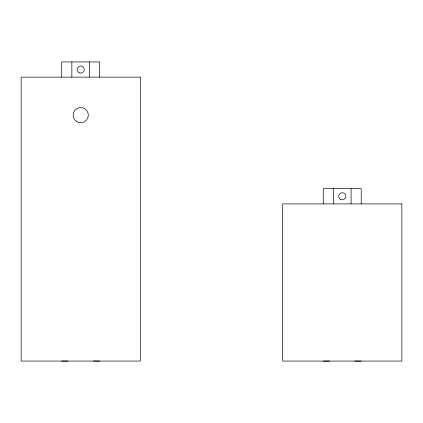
<?xml version="1.0" encoding="UTF-8"?>
<svg xmlns="http://www.w3.org/2000/svg" width="423" height="423" viewBox="0 0 423 423"><rect width="100%" height="100%" fill="white"/><g stroke="black" fill="none" stroke-linecap="round" stroke-linejoin="round"><path stroke-width="0.63" d="M61.71 361.073L68.04 361.031M323.262 361.073L329.586 361.031M354.902 361.031L361.226 361.073M93.351 361.031L99.68 361.073M361.226 203.875L361.226 188.684L323.262 188.684L323.262 203.875M351.09 188.684L351.09 203.897M333.403 188.684L333.403 203.897M99.68 77.113L99.68 61.927L61.71 61.927L61.71 77.113M89.539 61.927L89.539 77.139M71.852 61.927L71.852 77.139M140.304 77.139L21.15 77.139L21.15 361.073L140.304 361.073L140.304 77.139M401.85 203.897L282.696 203.897L282.696 361.073L401.85 361.073L401.85 203.897M76.923 121.75A7.603 7.603 0 0 0 88.333 115.162A7.603 7.603 0 0 0 76.923 108.579A7.603 7.603 0 0 0 76.923 121.75M78.921 72.608A3.548 3.548 0 0 0 84.246 69.531A3.548 3.548 0 0 0 78.921 66.459A3.548 3.548 0 0 0 78.921 72.608M340.467 199.365A3.548 3.548 0 0 0 345.792 196.288A3.548 3.548 0 0 0 340.467 193.216A3.548 3.548 0 0 0 340.467 199.365"/></g></svg>
